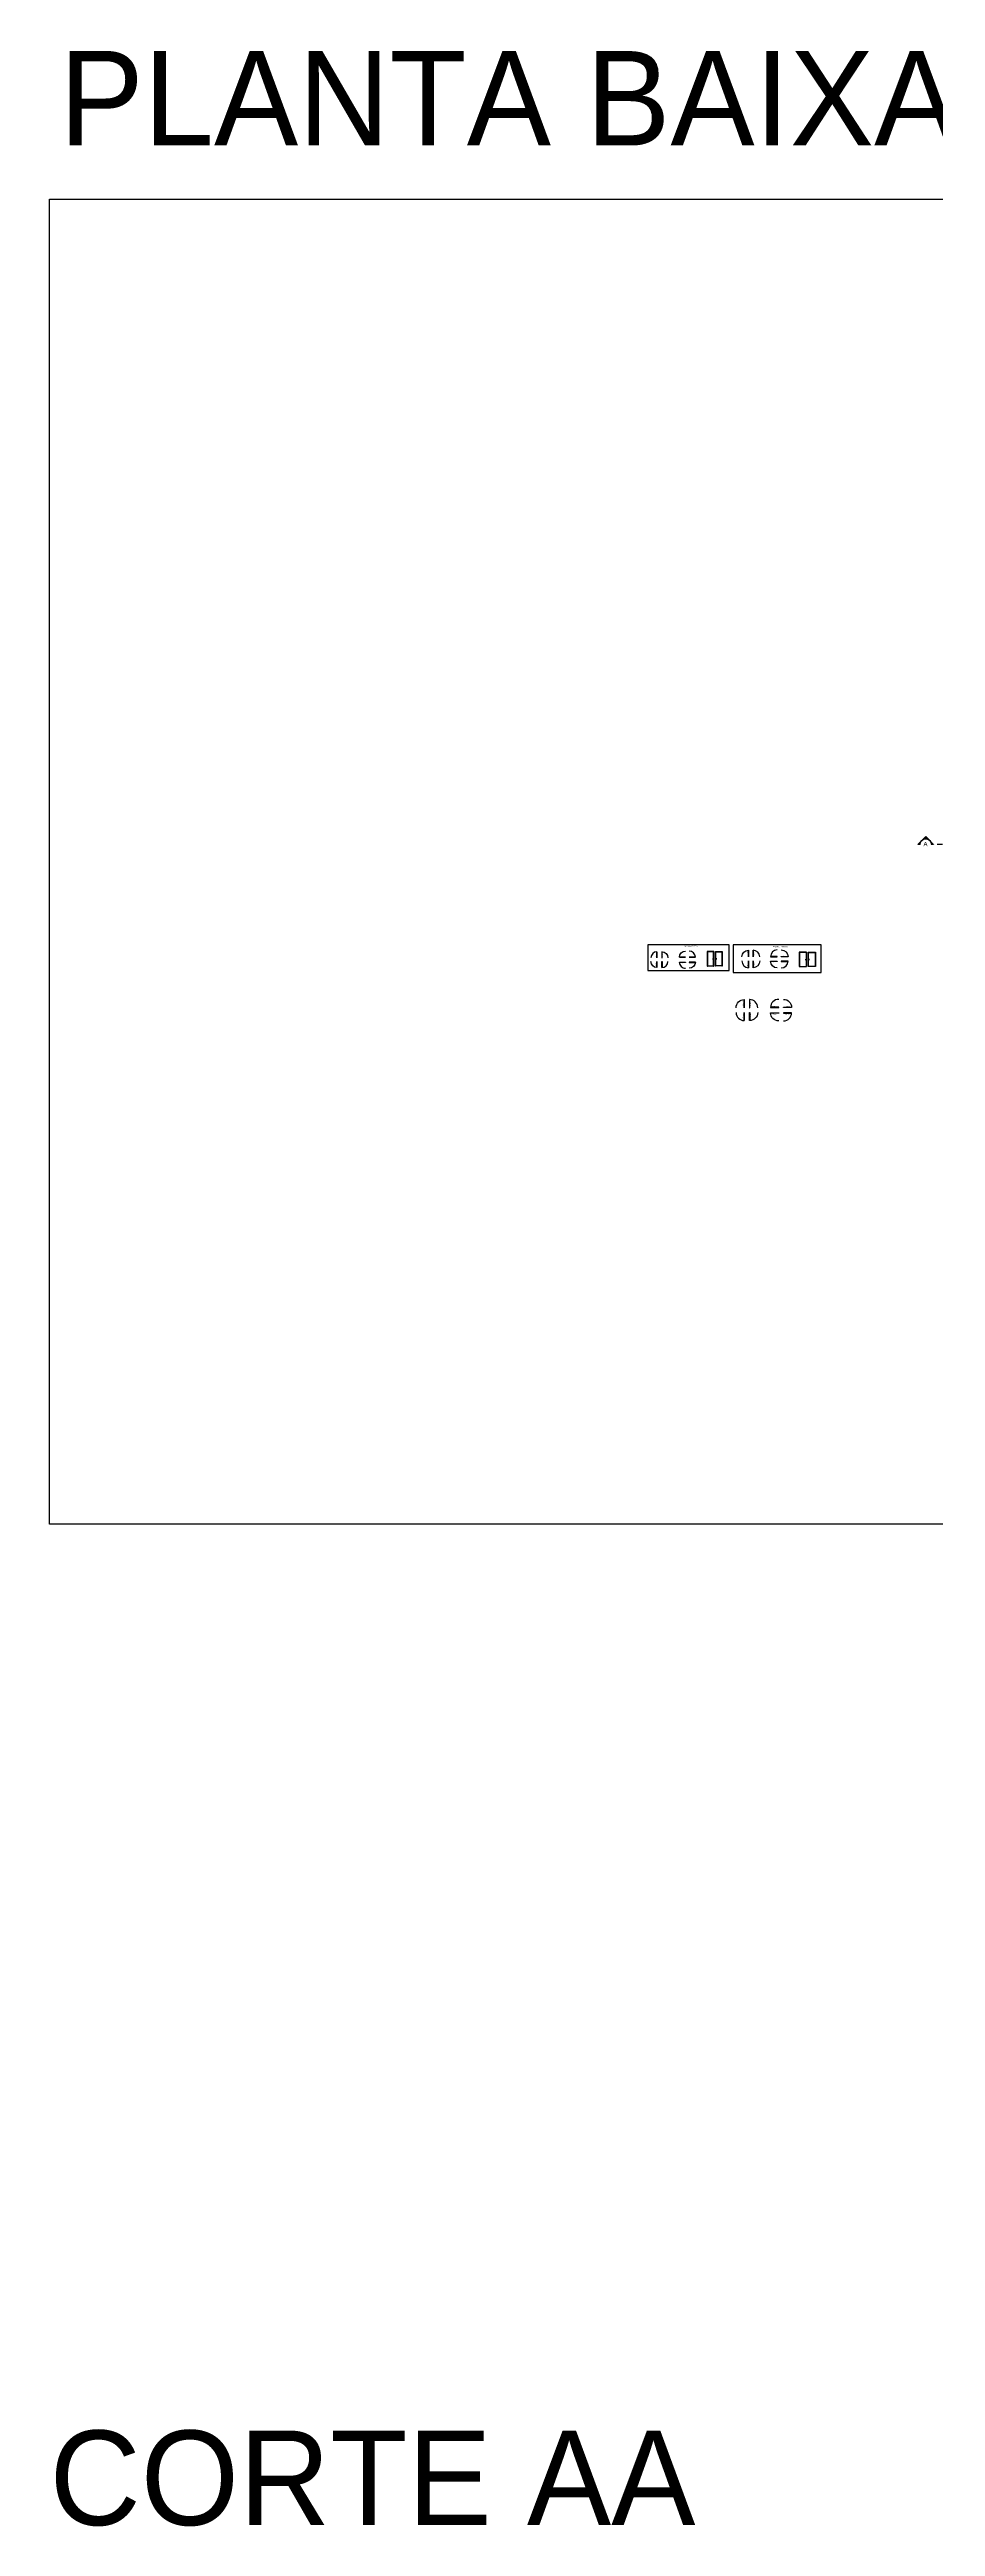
# Model space of a CAD drawing. Header units: centimetres. Extents: x 0 to 1099704, y -139216 to 99734.
# Drawn here: x 665974 to 679099, y -13114 to 23562 of the extents above; entities that cross this region are included whole.
import ezdxf
from ezdxf.enums import TextEntityAlignment as Align

# ---------------------------------------------------------------- set-up
doc = ezdxf.new("R2010")
doc.units = ezdxf.units.CM
doc.header["$LTSCALE"] = 4
doc.linetypes.add('DASHDOT', pattern=[25.4, 12.7, -6.35, 0, -6.35])
for name, color, linetype in [('01-CONT', 1, 'Continuous'), ('02-CONT', 2, 'Continuous'), ('03-CONT', 3, 'Continuous'), ('B-CORTE', 4, 'DASHDOT'), ('NOVO', 170, 'Continuous')]:
    doc.layers.add(name, color=color, linetype=linetype)
doc.layers.add('C-TEXTO-01', color=2, linetype='Continuous', lineweight=20)
doc.layers.add('C-TEXTO-03', color=2, linetype='Continuous', lineweight=20)
doc.styles.add('2mm 1-50', font='arial.ttf', dxfattribs={"height": 0.1})
doc.styles.add('ARIAL', font='arial.ttf', dxfattribs={"height": 0.1})
doc.styles.add('Esc.125', font='ERASLGHT.TTF', dxfattribs={"height": 22.5})
doc.styles.add('Símbolos', font='ERASLGHT.TTF')

# ---------------------------------------------------------------- blocks, each defined once
blk = doc.blocks.new('90d')
blk.add_lwpolyline([(-5, -84), (-5, 6), (-2, 6), (-2, -84)], close=True)
at = {"color": 1}
blk.add_arc((-2, -84), 90, 90, 180, dxfattribs=at)
blk = doc.blocks.new('1_00e')
blk.add_lwpolyline([(-28, -52), (-25, -52), (-25, 48), (-28, 48)], close=True)
at = {"color": 1}
blk.add_arc((-28, -52), 100, 0, 90, dxfattribs=at)
blk = doc.blocks.new('100')
at = {"layer": '01-CONT'}
for p, q in [((979.01, 1868.97), (979.01, 1866.83)), ((980.09, 1868.97), (979.01, 1868.97)), ((979.01, 1866.83), (979.05, 1866.83)), ((979.05, 1866.84), (979.05, 1866.83)), ((979.89, 1867.87), (979.89, 1867.89)), ((979.89, 1867.89), (980.01, 1867.89)), ((979.89, 1867.87), (980.01, 1867.87)), ((979.89, 1867.87), (980.01, 1867.87)), ((980.01, 1867.87), (980.01, 1867.89)), ((980.05, 1866.84), (980.05, 1866.83)), ((980.05, 1866.83), (980.09, 1866.83)), ((980.09, 1866.83), (980.09, 1868.97))]:
    blk.add_line(p, q, dxfattribs=at)
blk.add_circle((980, 1867.8), 0.02, dxfattribs=at)
blk.add_arc((980, 1867.88), 0.02, 210, 150, dxfattribs=at)
at = {"layer": '02-CONT'}
for p, q in [((980.05, 1868.93), (979.05, 1868.93)), ((979.05, 1868.93), (979.05, 1866.84)), ((979.05, 1866.84), (980.05, 1866.84)), ((980.05, 1866.84), (980.05, 1868.93))]:
    blk.add_line(p, q, dxfattribs=at)
blk = doc.blocks.new('90')
at = {"layer": '01-CONT'}
for p, q in [((979.11, 1871.47), (979.11, 1869.33)), ((980.09, 1871.47), (979.11, 1871.47)), ((980.09, 1869.33), (980.09, 1871.47)), ((979.11, 1869.33), (979.15, 1869.33)), ((979.15, 1869.34), (979.15, 1869.33)), ((979.89, 1870.37), (979.89, 1870.39)), ((979.89, 1870.39), (980.01, 1870.39)), ((979.89, 1870.37), (980.01, 1870.37)), ((979.89, 1870.37), (980.01, 1870.37)), ((980.01, 1870.37), (980.01, 1870.39)), ((980.05, 1869.34), (980.05, 1869.33)), ((980.05, 1869.33), (980.09, 1869.33))]:
    blk.add_line(p, q, dxfattribs=at)
blk.add_circle((980, 1870.3), 0.02, dxfattribs=at)
blk.add_arc((980, 1870.38), 0.02, 210, 150, dxfattribs=at)
at = {"layer": '02-CONT'}
for p, q in [((980.05, 1871.43), (979.15, 1871.43)), ((979.15, 1871.43), (979.15, 1869.34)), ((980.05, 1869.34), (980.05, 1871.43)), ((979.15, 1869.34), (980.05, 1869.34))]:
    blk.add_line(p, q, dxfattribs=at)
blk = doc.blocks.new('A$C4B335074')
at = {"layer": 'B-CORTE', "linetype": 'Continuous'}
h = blk.add_hatch(color=256, dxfattribs=at)
h.paths.add_polyline_path([(14.7, 14.7), (7.4, 7.4, -0.414214), (22.1, 7.4)])
h.paths.add_polyline_path([(22.1, 7.4, -0.198912), (25.1, 0), (29.4, 0)])
h.paths.add_polyline_path([(7.4, 7.4), (0, 0), (4.3, 0, -0.198912)])
for p, q in [((14.7, 14.7), (0, 0)), ((0, 0), (4.3, 0)), ((29.4, 0), (14.7, 14.7)), ((25.1, 0), (29.4, 0))]:
    blk.add_line(p, q, dxfattribs=at)
at = {"layer": 'B-CORTE', "linetype": 'Continuous', "ltscale": 0.4}
blk.add_arc((14.7, 0), 10.4, 0, 180, dxfattribs=at)

msp = doc.modelspace()

# ---------------------------------------------------------------- linework, layer by layer
for points in [[(674838.303, 9925.17), (676045.133, 9925.17), (676045.133, 10307.693), (674838.303, 10307.693)], [(676101.28, 9895.89), (677403.387, 9895.89), (677403.387, 10304.414), (676101.28, 10304.414)]]:
    msp.add_lwpolyline(points, close=True)
at = {"layer": 'B-CORTE', "ltscale": 1.6}
msp.add_line((692380.667, 11791.695), (679072.322, 11791.695), dxfattribs=at)
at = {"layer": 'NOVO'}
msp.add_lwpolyline([(665973.624, 21344.466), (705188.998, 21344.466), (705188.998, 1725.437), (665973.624, 1725.437)], close=True, dxfattribs=at)

# ---------------------------------------------------------------- block references
at = {"layer": '02-CONT'}
for name, p in [('90d', (674975.247, 10197.024)), ('1_00e', (676424.208, 10178.237))]:
    msp.add_blockref(name, p, dxfattribs=at)
at = {"layer": '02-CONT', "xscale": -1}
for name, p, rotation in [('90d', (674975.247, 9973.2), 180), ('90d', (675312.295, 10119.964), 90), ('90d', (675536.12, 10050.66), 270), ('1_00e', (676424.208, 10014.42), 180), ('1_00e', (676703.189, 10034.87), 90), ('1_00e', (676867.005, 10156.898), 270)]:
    msp.add_blockref(name, p, dxfattribs=dict(at, rotation=rotation))
for name, p in [('90d', (675044.551, 10197.024)), ('1_00e', (676302.18, 10178.237))]:
    msp.add_blockref(name, p, dxfattribs=at)
at = {"layer": '02-CONT'}
for name, p, rotation in [('90d', (675044.551, 9973.2), 180), ('90d', (675312.295, 10050.66), 89.99999999999999), ('90d', (675536.12, 10119.964), 270), ('1_00e', (676302.18, 10014.42), 180), ('1_00e', (676703.189, 10156.898), 89.99999999999999), ('1_00e', (676867.005, 10034.87), 270)]:
    msp.add_blockref(name, p, dxfattribs=dict(at, rotation=rotation))
at = {"layer": '02-CONT', "yscale": 1.2, "zscale": 1.2}
for p, xscale in [((676232.74, 9437.249), -1.2), ((676379.174, 9437.249), 1.2)]:
    msp.add_blockref('1_00e', p, dxfattribs=dict(at, xscale=xscale))
for p, xscale, rotation in [((676232.74, 9240.669), 1.2, 180), ((676379.174, 9240.669), -1.2, 180), ((676713.951, 9411.642), 1.2, 89.99999999999999), ((676713.951, 9265.208), -1.2, 90), ((676910.531, 9411.642), -1.2, 270), ((676910.531, 9265.208), 1.2, 270)]:
    msp.add_blockref('1_00e', p, dxfattribs=dict(at, xscale=xscale, rotation=rotation))
at = {"layer": '03-CONT', "yscale": 100, "zscale": 100}
for name, p, xscale in [('90', (577808.126, -176941.187), 100), ('90', (773850.363, -176941.187), -100), ('100', (579181.235, -176700.409), 100), ('100', (775223.473, -176700.409), -100)]:
    msp.add_blockref(name, p, dxfattribs=dict(at, xscale=xscale))
at = {"layer": 'B-CORTE', "xscale": -8, "yscale": 8, "zscale": 8}
msp.add_blockref('A$C4B335074', (679072.322, 11791.695), dxfattribs=at)

# ---------------------------------------------------------------- texts
at = {"char_height": 20, "attachment_point": 1, "style": 'ARIAL'}
for s, insert in [('PORTA 90X210', (675374.968, 10292.761)), ('PORTA 100X210', (676689.003, 10286.851))]:
    msp.add_mtext_dynamic_manual_height_columns(s, width=28218.71369, gutter_width=1250, heights=[0], dxfattribs=dict(at, insert=insert))
at = {"layer": '02-CONT', "style": '2mm 1-50'}
for s, height, p in [('90x210', 10, (674960.242, 10158.062)), ('90x210', 10, (674960.242, 10012.163)), ('90x210', 10, (675059.556, 10158.062)), ('90x210', 10, (675059.556, 10012.163)), ('100x210', 10, (676317.586, 10175.984)), ('100x210', 10, (676317.586, 10016.673)), ('100x210', 10, (676408.803, 10175.984)), ('100x210', 10, (676408.803, 10016.673)), ('120x210', 12, (676251.227, 9434.492)), ('120x210', 12, (676251.227, 9243.373)), ('120x210', 12, (676360.532, 9434.492)), ('120x210', 12, (676360.532, 9243.373))]:
    msp.add_text(s, height=height, rotation=90, dxfattribs=at).set_placement(p, align=Align.MIDDLE_CENTER)
for s, height, p in [('90x210', 10, (675351.258, 10134.969)), ('90x210', 10, (675351.258, 10035.655)), ('90x210', 10, (675497.157, 10134.969)), ('90x210', 10, (675497.157, 10035.655)), ('100x210', 10, (676705.441, 10141.493)), ('100x210', 10, (676705.441, 10050.275)), ('100x210', 10, (676864.752, 10141.493)), ('100x210', 10, (676864.752, 10050.275)), ('120x210', 12, (676716.654, 9395.305)), ('120x210', 12, (676716.654, 9283.695)), ('120x210', 12, (676907.773, 9395.305)), ('120x210', 12, (676907.773, 9283.695))]:
    msp.add_text(s, height=height, dxfattribs=at).set_placement(p, align=Align.MIDDLE_CENTER)
at = {"layer": 'C-TEXTO-01', "insert": (678980.822, 11829.839), "char_height": 64, "width": 90.27725, "attachment_point": 3, "style": 'Esc.125'}
msp.add_mtext('A', dxfattribs=at)
at = {"layer": 'C-TEXTO-03', "char_height": 1400, "width": 24161.92517, "attachment_point": 1, "style": 'Símbolos'}
for s, insert in [('PLANTA BAIXA 1° PAV.', (666120.389, 23541.16)), ('CORTE AA', (665973.624, -11694.269))]:
    msp.add_mtext(s, dxfattribs=dict(at, insert=insert))

doc.saveas('drawing.dxf')
